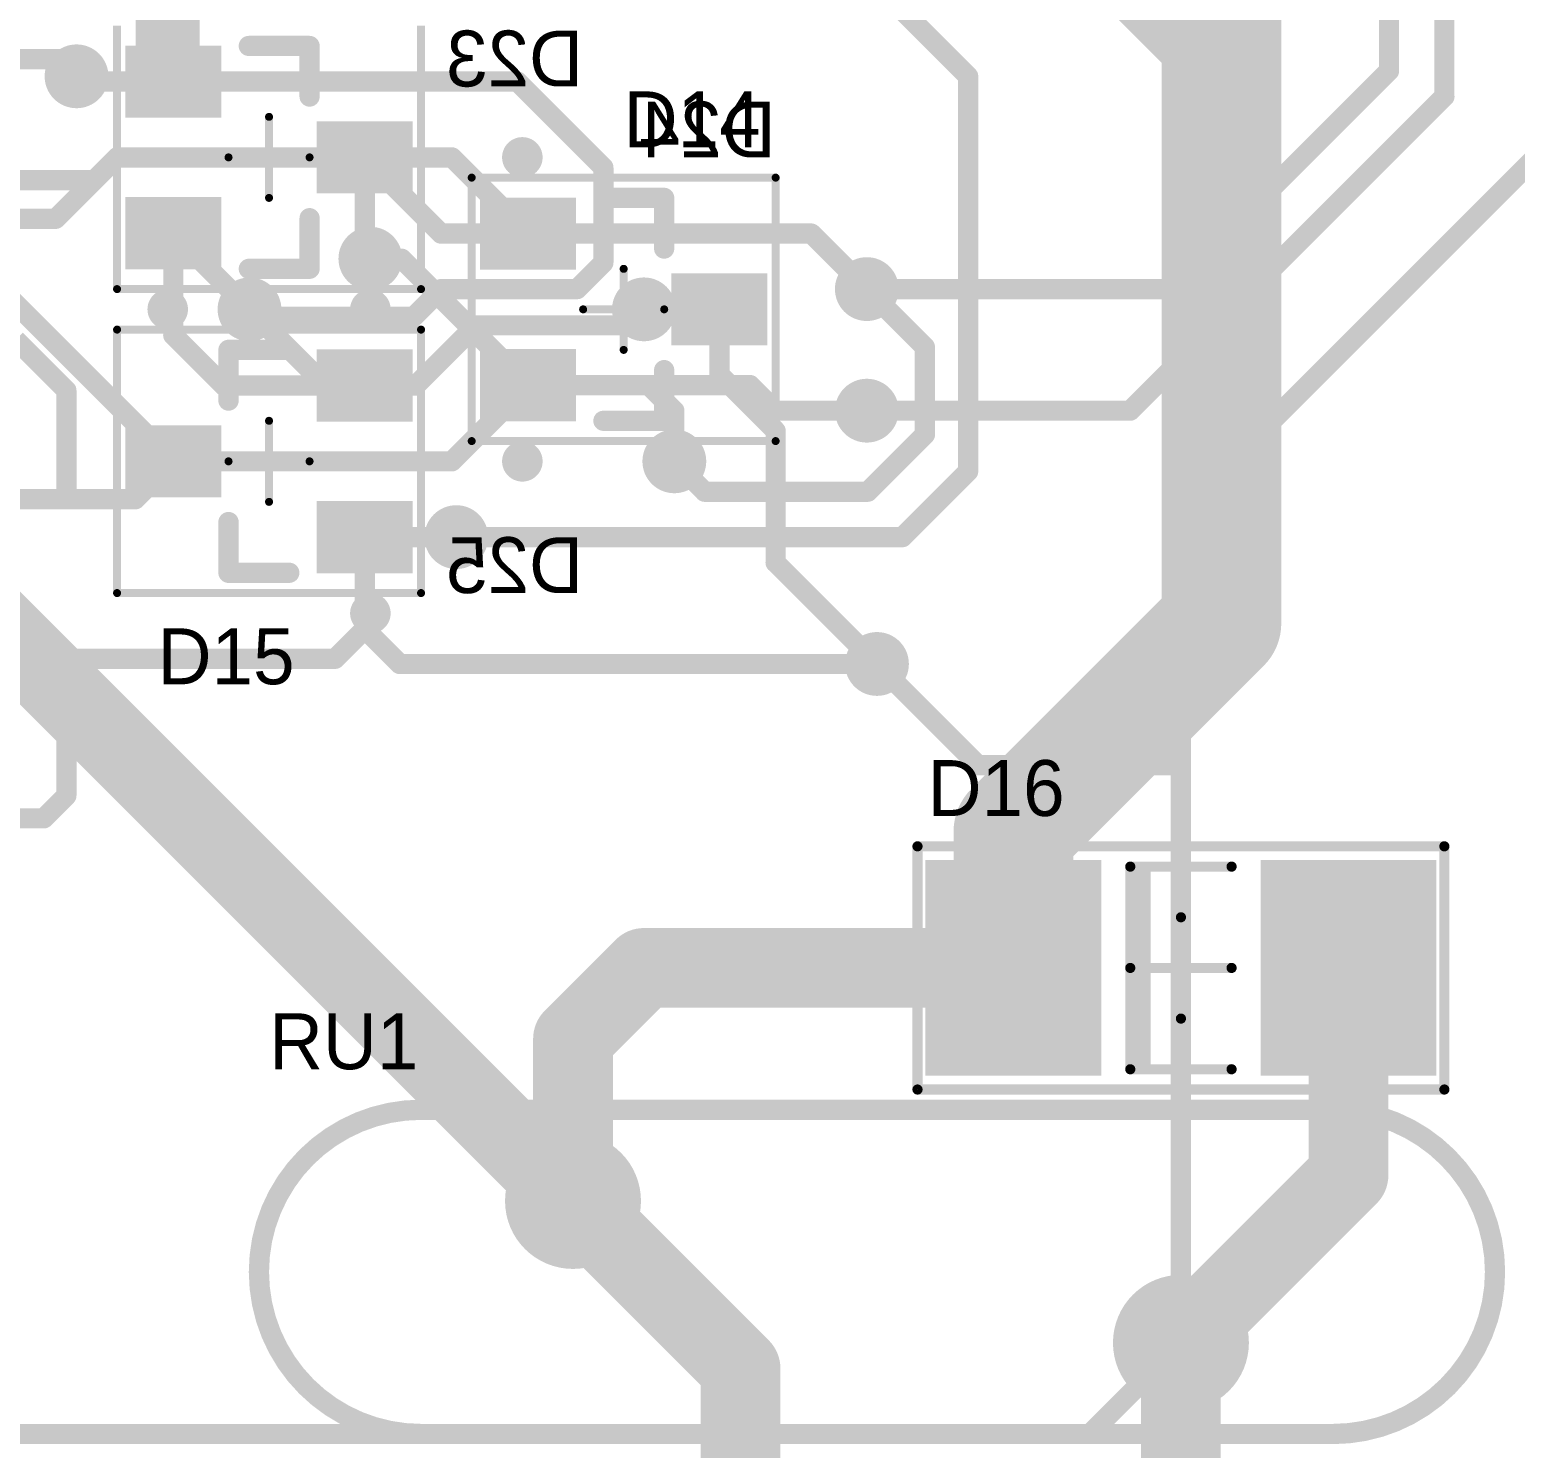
# Model space of a CAD drawing. Header units: millimetres. Extents: x 37 to 246, y 26 to 184.
# Drawn here: x 49.7 to 68.33, y 73.35 to 91.14 of the extents above; entities that cross this region are included whole.
import ezdxf

# ---------------------------------------------------------------- set-up
doc = ezdxf.new("R2010")
doc.units = ezdxf.units.MM
for name, color, linetype in [('BottomLayer', 5, 'Continuous'), ('BottomOverlay', 54, 'Continuous'), ('BottomPaste', 16, 'Continuous'), ('BottomSolder', 6, 'Continuous'), ('Mechanical15', 56, 'Continuous'), ('MultiLayer', 9, 'Continuous'), ('PadHoleLayer', 156, 'Continuous'), ('TopLayer', 1, 'Continuous'), ('TopOverlay', 2, 'Continuous'), ('TopPaste', 8, 'Continuous'), ('TopSolder', 216, 'Continuous'), ('ViaHoleLayer', 16, 'Continuous')]:
    doc.layers.add(name, color=color, linetype=linetype)

msp = doc.modelspace()

# ---------------------------------------------------------------- linework, layer by layer
at = {"layer": 'BottomLayer'}
for points, const_width in [([(66.743, 90.619), (66.743, 96.953)], 0.254), ([(67.437, 90.297), (67.437, 96.619)], 0.254), ([(51.435, 90.555), (51.435, 92.075)], 0.8), ([(64.135, 85.09), (71.12, 92.075)], 0.254), ([(48.347, 90.765), (50.078, 90.765)], 0.254), ([(50.078, 90.765), (50.292, 90.551)], 0.254), ([(51.435, 90.555), (51.505, 90.485)], 0.8), ([(64.008, 87.884), (66.743, 90.619)], 0.254), ([(51.505, 90.485), (55.819, 90.485)], 0.254), ([(55.819, 90.485), (56.896, 89.408)], 0.254), ([(63.5, 86.36), (67.437, 90.297)], 0.254), ([(50.03, 88.765), (50.8, 89.535)], 0.254), ([(50.8, 89.535), (53.905, 89.535)], 0.254), ([(53.905, 88.335), (53.905, 89.535)], 0.254), ([(53.905, 89.535), (54.995, 89.535)], 0.254), ([(54.995, 89.535), (55.95, 88.58)], 0.254), ([(56.896, 88.214), (56.896, 89.408)], 0.254), ([(46.99, 88.765), (50.03, 88.765)], 0.254), ([(51.505, 87.306), (51.505, 88.585)], 0.254), ([(53.905, 88.335), (53.975, 88.265)], 0.254), ([(56.566, 87.884), (56.896, 88.214)], 0.254), ([(49.465, 87.765), (51.505, 85.725)], 0.254), ([(54.518, 87.538), (54.864, 87.884)], 0.254), ([(54.864, 87.884), (56.566, 87.884)], 0.254), ([(60.198, 87.884), (64.008, 87.884)], 0.254), ([(52.46, 87.63), (52.552, 87.538)], 0.254), ([(57.204, 87.43), (57.404, 87.63)], 0.254), ([(57.404, 87.63), (58.35, 87.63)], 0.254), ([(58.35, 86.811), (58.35, 87.63)], 0.254), ([(52.552, 87.538), (54.518, 87.538)], 0.254), ([(54.544, 86.675), (55.299, 87.43)], 0.254), ([(55.299, 87.43), (57.204, 87.43)], 0.254), ([(51.505, 87.306), (52.136, 86.675)], 0.254), ([(52.136, 86.675), (53.905, 86.675)], 0.254), ([(53.905, 86.675), (54.544, 86.675)], 0.254), ([(54.995, 85.725), (55.95, 86.68)], 0.254), ([(55.95, 86.68), (57.465, 86.68)], 0.254), ([(57.465, 86.68), (57.785, 86.36)], 0.254), ([(58.35, 86.811), (59.055, 86.106)], 0.254), ([(57.785, 85.725), (57.785, 86.36)], 0.254), ([(60.198, 86.36), (63.5, 86.36)], 0.254), ([(59.055, 84.455), (59.055, 86.106)], 0.254), ([(51.505, 85.725), (54.995, 85.725)], 0.254), ([(48.204, 84.765), (56.515, 76.454)], 1), ([(64.135, 81.915), (64.135, 85.09)], 0.254), ([(53.905, 84.775), (55.052, 84.775)], 0.254), ([(59.055, 84.455), (60.325, 83.185)], 0.254), ([(60.325, 83.185), (61.595, 81.915)], 0.254), ([(61.595, 81.915), (64.135, 81.915)], 0.254), ([(64.135, 74.676), (64.135, 81.915)], 0.254), ([(62.992, 73.533), (64.135, 74.676)], 0.254), ([(47.625, 73.533), (62.992, 73.533)], 0.254)]:
    msp.add_lwpolyline(points, dxfattribs=dict(at, const_width=const_width))
for points, const_width in [([(50.092, 90.551, 1), (50.492, 90.551, 1)], 0.4), ([(50.014, 90.765, 1), (50.141, 90.765, 1)], 0.127), ([(50.014, 90.765, 1), (50.141, 90.765, 1)], 0.127), ([(51.235, 90.555, 1), (51.635, 90.555, 1)], 0.4), ([(51.235, 90.555, 1), (51.635, 90.555, 1)], 0.4), ([(51.305, 90.485, 1), (51.705, 90.485, 1)], 0.4), ([(66.68, 90.619, 1), (66.807, 90.619, 1)], 0.127), ([(66.68, 90.619, 1), (66.807, 90.619, 1)], 0.127), ([(50.228, 90.551, 1), (50.355, 90.551, 1)], 0.127), ([(51.441, 90.485, 1), (51.568, 90.485, 1)], 0.127), ([(55.755, 90.485, 1), (55.882, 90.485, 1)], 0.127), ([(55.755, 90.485, 1), (55.882, 90.485, 1)], 0.127), ([(67.373, 90.297, 1), (67.501, 90.297, 1)], 0.127), ([(67.373, 90.297, 1), (67.501, 90.297, 1)], 0.127), ([(50.736, 89.535, 1), (50.863, 89.535, 1)], 0.127), ([(50.736, 89.535, 1), (50.863, 89.535, 1)], 0.127), ([(53.842, 89.535, 1), (53.969, 89.535, 1)], 0.127), ([(53.842, 89.535, 1), (53.969, 89.535, 1)], 0.127), ([(53.842, 89.535, 1), (53.969, 89.535, 1)], 0.127), ([(54.932, 89.535, 1), (55.059, 89.535, 1)], 0.127), ([(54.932, 89.535, 1), (55.059, 89.535, 1)], 0.127), ([(56.833, 89.408, 1), (56.959, 89.408, 1)], 0.127), ([(56.833, 89.408, 1), (56.959, 89.408, 1)], 0.127), ([(49.966, 88.765, 1), (50.093, 88.765, 1)], 0.127), ([(49.966, 88.765, 1), (50.093, 88.765, 1)], 0.127), ([(51.441, 88.585, 1), (51.568, 88.585, 1)], 0.127), ([(53.775, 88.265, 1), (54.175, 88.265, 1)], 0.4), ([(55.886, 88.58, 1), (56.013, 88.58, 1)], 0.127), ([(53.842, 88.335, 1), (53.969, 88.335, 1)], 0.127), ([(53.842, 88.335, 1), (53.969, 88.335, 1)], 0.127), ([(53.911, 88.265, 1), (54.038, 88.265, 1)], 0.127), ([(56.833, 88.214, 1), (56.959, 88.214, 1)], 0.127), ([(56.833, 88.214, 1), (56.959, 88.214, 1)], 0.127), ([(59.998, 87.884, 1), (60.398, 87.884, 1)], 0.4), ([(52.26, 87.63, 1), (52.66, 87.63, 1)], 0.4), ([(54.8, 87.884, 1), (54.927, 87.884, 1)], 0.127), ([(54.8, 87.884, 1), (54.927, 87.884, 1)], 0.127), ([(56.503, 87.884, 1), (56.63, 87.884, 1)], 0.127), ([(56.503, 87.884, 1), (56.63, 87.884, 1)], 0.127), ([(57.204, 87.63, 1), (57.604, 87.63, 1)], 0.4), ([(60.135, 87.884, 1), (60.261, 87.884, 1)], 0.127), ([(63.944, 87.884, 1), (64.072, 87.884, 1)], 0.127), ([(63.944, 87.884, 1), (64.072, 87.884, 1)], 0.127), ([(52.396, 87.63, 1), (52.523, 87.63, 1)], 0.127), ([(57.34, 87.63, 1), (57.467, 87.63, 1)], 0.127), ([(57.34, 87.63, 1), (57.467, 87.63, 1)], 0.127), ([(58.287, 87.63, 1), (58.414, 87.63, 1)], 0.127), ([(58.287, 87.63, 1), (58.414, 87.63, 1)], 0.127), ([(52.489, 87.538, 1), (52.616, 87.538, 1)], 0.127), ([(52.489, 87.538, 1), (52.616, 87.538, 1)], 0.127), ([(54.454, 87.538, 1), (54.581, 87.538, 1)], 0.127), ([(54.454, 87.538, 1), (54.581, 87.538, 1)], 0.127), ([(55.236, 87.43, 1), (55.363, 87.43, 1)], 0.127), ([(55.236, 87.43, 1), (55.363, 87.43, 1)], 0.127), ([(57.141, 87.43, 1), (57.268, 87.43, 1)], 0.127), ([(57.141, 87.43, 1), (57.268, 87.43, 1)], 0.127), ([(51.441, 87.306, 1), (51.568, 87.306, 1)], 0.127), ([(51.441, 87.306, 1), (51.568, 87.306, 1)], 0.127), ([(52.072, 86.675, 1), (52.199, 86.675, 1)], 0.127), ([(52.072, 86.675, 1), (52.199, 86.675, 1)], 0.127), ([(53.842, 86.675, 1), (53.969, 86.675, 1)], 0.127), ([(53.842, 86.675, 1), (53.969, 86.675, 1)], 0.127), ([(54.481, 86.675, 1), (54.608, 86.675, 1)], 0.127), ([(54.481, 86.675, 1), (54.608, 86.675, 1)], 0.127), ([(55.886, 86.68, 1), (56.013, 86.68, 1)], 0.127), ([(55.886, 86.68, 1), (56.013, 86.68, 1)], 0.127), ([(57.402, 86.68, 1), (57.529, 86.68, 1)], 0.127), ([(57.402, 86.68, 1), (57.529, 86.68, 1)], 0.127), ([(58.287, 86.811, 1), (58.414, 86.811, 1)], 0.127), ([(58.287, 86.811, 1), (58.414, 86.811, 1)], 0.127), ([(59.998, 86.36, 1), (60.398, 86.36, 1)], 0.4), ([(57.721, 86.36, 1), (57.848, 86.36, 1)], 0.127), ([(57.721, 86.36, 1), (57.848, 86.36, 1)], 0.127), ([(60.135, 86.36, 1), (60.261, 86.36, 1)], 0.127), ([(63.437, 86.36, 1), (63.563, 86.36, 1)], 0.127), ([(63.437, 86.36, 1), (63.563, 86.36, 1)], 0.127), ([(58.991, 86.106, 1), (59.118, 86.106, 1)], 0.127), ([(58.991, 86.106, 1), (59.118, 86.106, 1)], 0.127), ([(57.585, 85.725, 1), (57.985, 85.725, 1)], 0.4), ([(51.441, 85.725, 1), (51.568, 85.725, 1)], 0.127), ([(51.441, 85.725, 1), (51.568, 85.725, 1)], 0.127), ([(54.932, 85.725, 1), (55.059, 85.725, 1)], 0.127), ([(54.932, 85.725, 1), (55.059, 85.725, 1)], 0.127), ([(57.721, 85.725, 1), (57.848, 85.725, 1)], 0.127), ([(54.852, 84.775, 1), (55.252, 84.775, 1)], 0.4), ([(64.072, 85.09, 1), (64.198, 85.09, 1)], 0.127), ([(64.072, 85.09, 1), (64.198, 85.09, 1)], 0.127), ([(53.842, 84.775, 1), (53.969, 84.775, 1)], 0.127), ([(54.989, 84.775, 1), (55.116, 84.775, 1)], 0.127), ([(58.991, 84.455, 1), (59.118, 84.455, 1)], 0.127), ([(58.991, 84.455, 1), (59.118, 84.455, 1)], 0.127), ([(60.125, 83.185, 1), (60.525, 83.185, 1)], 0.4), ([(60.261, 83.185, 1), (60.388, 83.185, 1)], 0.127), ([(60.261, 83.185, 1), (60.388, 83.185, 1)], 0.127), ([(61.531, 81.915, 1), (61.658, 81.915, 1)], 0.127), ([(61.531, 81.915, 1), (61.658, 81.915, 1)], 0.127), ([(64.072, 81.915, 1), (64.198, 81.915, 1)], 0.127), ([(64.072, 81.915, 1), (64.198, 81.915, 1)], 0.127), ([(64.072, 81.915, 1), (64.198, 81.915, 1)], 0.127), ([(56.14, 76.454, 1), (56.89, 76.454, 1)], 0.75), ([(56.265, 76.454, 1), (56.765, 76.454, 1)], 0.5), ([(63.76, 74.676, 1), (64.51, 74.676, 1)], 0.75), ([(64.072, 74.676, 1), (64.198, 74.676, 1)], 0.127), ([(64.072, 74.676, 1), (64.198, 74.676, 1)], 0.127), ([(62.928, 73.533, 1), (63.055, 73.533, 1)], 0.127), ([(62.928, 73.533, 1), (63.055, 73.533, 1)], 0.127)]:
    msp.add_lwpolyline(points, format="xyb", close=True, dxfattribs=dict(at, const_width=const_width))
for points in [[(51.005, 90.135), (52.005, 90.135), (51.005, 90.835), (52.005, 90.835)], [(53.405, 89.185), (54.405, 89.185), (53.405, 89.885), (54.405, 89.885)], [(51.005, 88.235), (52.005, 88.235), (51.005, 88.935), (52.005, 88.935)], [(55.45, 88.23), (56.45, 88.23), (55.45, 88.93), (56.45, 88.93)], [(57.85, 87.28), (58.85, 87.28), (57.85, 87.98), (58.85, 87.98)], [(54.405, 87.025), (53.405, 87.025), (54.405, 86.325), (53.405, 86.325)], [(55.45, 86.33), (56.45, 86.33), (55.45, 87.03), (56.45, 87.03)], [(52.005, 86.075), (51.005, 86.075), (52.005, 85.375), (51.005, 85.375)], [(54.405, 85.125), (53.405, 85.125), (54.405, 84.425), (53.405, 84.425)]]:
    msp.add_solid(points, dxfattribs=at)
at = {"layer": 'BottomOverlay', "const_width": 0.254}
for points in [[(52.451, 90.932), (53.213, 90.932)], [(53.213, 90.297), (53.213, 90.932)], [(56.896, 89.027), (57.658, 89.027)], [(57.658, 88.392), (57.658, 89.027)], [(53.213, 88.138), (53.213, 88.646)], [(52.451, 88.138), (53.213, 88.138)], [(52.197, 86.614), (52.197, 87.122)], [(52.197, 87.122), (52.959, 87.122)], [(57.658, 86.233), (57.658, 86.741)], [(56.896, 86.233), (57.658, 86.233)], [(52.197, 84.328), (52.197, 84.963)], [(52.197, 84.328), (52.959, 84.328)]]:
    msp.add_lwpolyline(points, dxfattribs=at)
at = {"layer": 'BottomOverlay'}
for points, const_width in [([(52.388, 90.932, 1), (52.514, 90.932, 1)], 0.127), ([(53.15, 90.932, 1), (53.276, 90.932, 1)], 0.127), ([(53.15, 90.932, 1), (53.276, 90.932, 1)], 0.127), ([(53.15, 90.297, 1), (53.276, 90.297, 1)], 0.127), ([(56.833, 89.027, 1), (56.959, 89.027, 1)], 0.127), ([(57.594, 89.027, 1), (57.721, 89.027, 1)], 0.127), ([(57.594, 89.027, 1), (57.721, 89.027, 1)], 0.127), ([(53.15, 88.646, 1), (53.276, 88.646, 1)], 0.127), ([(57.594, 88.392, 1), (57.721, 88.392, 1)], 0.127), ([(52.388, 88.138, 1), (52.514, 88.138, 1)], 0.127), ([(53.15, 88.138, 1), (53.276, 88.138, 1)], 0.127), ([(53.15, 88.138, 1), (53.276, 88.138, 1)], 0.127), ([(51.562, 87.63, 1), (51.308, 87.63, 1)], 0.254), ([(51.245, 87.63, 1), (51.371, 87.63, 1)], 0.127), ([(51.498, 87.63, 1), (51.626, 87.63, 1)], 0.127), ([(54.102, 87.63, 1), (53.848, 87.63, 1)], 0.254), ([(53.784, 87.63, 1), (53.911, 87.63, 1)], 0.127), ([(54.038, 87.63, 1), (54.165, 87.63, 1)], 0.127), ([(52.133, 87.122, 1), (52.261, 87.122, 1)], 0.127), ([(52.133, 87.122, 1), (52.261, 87.122, 1)], 0.127), ([(52.895, 87.122, 1), (53.022, 87.122, 1)], 0.127), ([(57.594, 86.741, 1), (57.721, 86.741, 1)], 0.127), ([(52.133, 86.614, 1), (52.261, 86.614, 1)], 0.127), ([(56.833, 86.233, 1), (56.959, 86.233, 1)], 0.127), ([(57.594, 86.233, 1), (57.721, 86.233, 1)], 0.127), ([(57.594, 86.233, 1), (57.721, 86.233, 1)], 0.127), ([(56.007, 85.725, 1), (55.753, 85.725, 1)], 0.254), ([(55.69, 85.725, 1), (55.816, 85.725, 1)], 0.127), ([(55.944, 85.725, 1), (56.071, 85.725, 1)], 0.127), ([(52.133, 84.963, 1), (52.261, 84.963, 1)], 0.127), ([(52.133, 84.328, 1), (52.261, 84.328, 1)], 0.127), ([(52.133, 84.328, 1), (52.261, 84.328, 1)], 0.127), ([(52.895, 84.328, 1), (53.022, 84.328, 1)], 0.127)]:
    msp.add_lwpolyline(points, format="xyb", close=True, dxfattribs=dict(at, const_width=const_width))
at = {"layer": 'BottomPaste'}
for points in [[(51.005, 90.135), (52.005, 90.135), (51.005, 90.835), (52.005, 90.835)], [(53.405, 89.185), (54.405, 89.185), (53.405, 89.885), (54.405, 89.885)], [(51.005, 88.235), (52.005, 88.235), (51.005, 88.935), (52.005, 88.935)], [(55.45, 88.23), (56.45, 88.23), (55.45, 88.93), (56.45, 88.93)], [(57.85, 87.28), (58.85, 87.28), (57.85, 87.98), (58.85, 87.98)], [(54.405, 87.025), (53.405, 87.025), (54.405, 86.325), (53.405, 86.325)], [(55.45, 86.33), (56.45, 86.33), (55.45, 87.03), (56.45, 87.03)], [(52.005, 86.075), (51.005, 86.075), (52.005, 85.375), (51.005, 85.375)], [(54.405, 85.125), (53.405, 85.125), (54.405, 84.425), (53.405, 84.425)]]:
    msp.add_solid(points, dxfattribs=at)
at = {"layer": 'BottomSolder', "const_width": 0.852}
for points in [[(56.089, 76.454, 1), (56.941, 76.454, 1)], [(63.709, 74.676, 1), (64.561, 74.676, 1)]]:
    msp.add_lwpolyline(points, format="xyb", close=True, dxfattribs=at)
at = {"layer": 'BottomSolder'}
for points in [[(50.903, 90.033), (52.107, 90.033), (50.903, 90.937), (52.107, 90.937)], [(53.303, 89.083), (54.507, 89.083), (53.303, 89.987), (54.507, 89.987)], [(50.903, 88.133), (52.107, 88.133), (50.903, 89.037), (52.107, 89.037)], [(55.348, 88.128), (56.552, 88.128), (55.348, 89.032), (56.552, 89.032)], [(57.748, 87.178), (58.952, 87.178), (57.748, 88.082), (58.952, 88.082)], [(54.507, 87.127), (53.303, 87.127), (54.507, 86.223), (53.303, 86.223)], [(55.348, 86.228), (56.552, 86.228), (55.348, 87.132), (56.552, 87.132)], [(52.107, 86.177), (50.903, 86.177), (52.107, 85.273), (50.903, 85.273)], [(54.507, 85.227), (53.303, 85.227), (54.507, 84.323), (53.303, 84.323)]]:
    msp.add_solid(points, dxfattribs=at)
at = {"layer": 'Mechanical15'}
for points, const_width in [([(50.8, 87.884), (50.8, 91.186)], 0.1), ([(50.8, 87.884), (50.8, 91.186)], 0.1), ([(54.61, 87.884), (54.61, 91.186)], 0.1), ([(54.61, 87.884), (54.61, 91.186)], 0.1), ([(52.705, 89.027), (52.705, 90.043)], 0.1), ([(52.705, 89.027), (52.705, 90.043)], 0.1), ([(52.197, 89.535), (53.213, 89.535)], 0.1), ([(52.197, 89.535), (53.213, 89.535)], 0.1), ([(55.245, 89.281), (59.055, 89.281)], 0.1), ([(55.245, 85.979), (55.245, 89.281)], 0.1), ([(55.245, 85.979), (55.245, 89.281)], 0.1), ([(55.245, 89.281), (59.055, 89.281)], 0.1), ([(59.055, 85.979), (59.055, 89.281)], 0.1), ([(59.055, 85.979), (59.055, 89.281)], 0.1), ([(57.15, 87.122), (57.15, 88.138)], 0.1), ([(57.15, 87.122), (57.15, 88.138)], 0.1), ([(50.8, 87.884), (54.61, 87.884)], 0.1), ([(50.8, 87.884), (54.61, 87.884)], 0.1), ([(56.642, 87.63), (57.658, 87.63)], 0.1), ([(56.642, 87.63), (57.658, 87.63)], 0.1), ([(50.8, 84.074), (50.8, 87.376)], 0.1), ([(50.8, 87.376), (54.61, 87.376)], 0.1), ([(50.8, 84.074), (50.8, 87.376)], 0.1), ([(50.8, 87.376), (54.61, 87.376)], 0.1), ([(54.61, 84.074), (54.61, 87.376)], 0.1), ([(54.61, 84.074), (54.61, 87.376)], 0.1), ([(52.705, 85.217), (52.705, 86.233)], 0.1), ([(52.705, 85.217), (52.705, 86.233)], 0.1), ([(55.245, 85.979), (59.055, 85.979)], 0.1), ([(55.245, 85.979), (59.055, 85.979)], 0.1), ([(52.197, 85.725), (53.213, 85.725)], 0.1), ([(52.197, 85.725), (53.213, 85.725)], 0.1), ([(50.8, 84.074), (54.61, 84.074)], 0.1), ([(50.8, 84.074), (54.61, 84.074)], 0.1), ([(60.833, 77.851), (60.833, 80.899)], 0.127), ([(60.833, 80.899), (67.437, 80.899)], 0.127), ([(67.437, 77.851), (67.437, 80.899)], 0.127), ([(64.135, 78.74), (64.135, 80.01)], 0.127), ([(63.5, 79.375), (64.77, 79.375)], 0.127), ([(60.833, 77.851), (67.437, 77.851)], 0.127)]:
    msp.add_lwpolyline(points, dxfattribs=dict(at, const_width=const_width))
for points, const_width in [([(52.68, 90.043, 1), (52.73, 90.043, 1)], 0.05), ([(52.68, 90.043, 1), (52.73, 90.043, 1)], 0.05), ([(52.172, 89.535, 1), (52.222, 89.535, 1)], 0.05), ([(52.172, 89.535, 1), (52.222, 89.535, 1)], 0.05), ([(53.188, 89.535, 1), (53.238, 89.535, 1)], 0.05), ([(53.188, 89.535, 1), (53.238, 89.535, 1)], 0.05), ([(55.22, 89.281, 1), (55.27, 89.281, 1)], 0.05), ([(55.22, 89.281, 1), (55.27, 89.281, 1)], 0.05), ([(55.22, 89.281, 1), (55.27, 89.281, 1)], 0.05), ([(55.22, 89.281, 1), (55.27, 89.281, 1)], 0.05), ([(59.03, 89.281, 1), (59.08, 89.281, 1)], 0.05), ([(59.03, 89.281, 1), (59.08, 89.281, 1)], 0.05), ([(59.03, 89.281, 1), (59.08, 89.281, 1)], 0.05), ([(59.03, 89.281, 1), (59.08, 89.281, 1)], 0.05), ([(52.68, 89.027, 1), (52.73, 89.027, 1)], 0.05), ([(52.68, 89.027, 1), (52.73, 89.027, 1)], 0.05), ([(57.125, 88.138, 1), (57.175, 88.138, 1)], 0.05), ([(57.125, 88.138, 1), (57.175, 88.138, 1)], 0.05), ([(50.775, 87.884, 1), (50.825, 87.884, 1)], 0.05), ([(50.775, 87.884, 1), (50.825, 87.884, 1)], 0.05), ([(50.775, 87.884, 1), (50.825, 87.884, 1)], 0.05), ([(50.775, 87.884, 1), (50.825, 87.884, 1)], 0.05), ([(54.585, 87.884, 1), (54.635, 87.884, 1)], 0.05), ([(54.585, 87.884, 1), (54.635, 87.884, 1)], 0.05), ([(54.585, 87.884, 1), (54.635, 87.884, 1)], 0.05), ([(54.585, 87.884, 1), (54.635, 87.884, 1)], 0.05), ([(56.617, 87.63, 1), (56.667, 87.63, 1)], 0.05), ([(56.617, 87.63, 1), (56.667, 87.63, 1)], 0.05), ([(57.633, 87.63, 1), (57.683, 87.63, 1)], 0.05), ([(57.633, 87.63, 1), (57.683, 87.63, 1)], 0.05), ([(50.775, 87.376, 1), (50.825, 87.376, 1)], 0.05), ([(50.775, 87.376, 1), (50.825, 87.376, 1)], 0.05), ([(50.775, 87.376, 1), (50.825, 87.376, 1)], 0.05), ([(50.775, 87.376, 1), (50.825, 87.376, 1)], 0.05), ([(54.585, 87.376, 1), (54.635, 87.376, 1)], 0.05), ([(54.585, 87.376, 1), (54.635, 87.376, 1)], 0.05), ([(54.585, 87.376, 1), (54.635, 87.376, 1)], 0.05), ([(54.585, 87.376, 1), (54.635, 87.376, 1)], 0.05), ([(57.125, 87.122, 1), (57.175, 87.122, 1)], 0.05), ([(57.125, 87.122, 1), (57.175, 87.122, 1)], 0.05), ([(52.68, 86.233, 1), (52.73, 86.233, 1)], 0.05), ([(52.68, 86.233, 1), (52.73, 86.233, 1)], 0.05), ([(55.22, 85.979, 1), (55.27, 85.979, 1)], 0.05), ([(55.22, 85.979, 1), (55.27, 85.979, 1)], 0.05), ([(55.22, 85.979, 1), (55.27, 85.979, 1)], 0.05), ([(55.22, 85.979, 1), (55.27, 85.979, 1)], 0.05), ([(59.03, 85.979, 1), (59.08, 85.979, 1)], 0.05), ([(59.03, 85.979, 1), (59.08, 85.979, 1)], 0.05), ([(59.03, 85.979, 1), (59.08, 85.979, 1)], 0.05), ([(59.03, 85.979, 1), (59.08, 85.979, 1)], 0.05), ([(52.172, 85.725, 1), (52.222, 85.725, 1)], 0.05), ([(52.172, 85.725, 1), (52.222, 85.725, 1)], 0.05), ([(53.188, 85.725, 1), (53.238, 85.725, 1)], 0.05), ([(53.188, 85.725, 1), (53.238, 85.725, 1)], 0.05), ([(52.68, 85.217, 1), (52.73, 85.217, 1)], 0.05), ([(52.68, 85.217, 1), (52.73, 85.217, 1)], 0.05), ([(50.775, 84.074, 1), (50.825, 84.074, 1)], 0.05), ([(50.775, 84.074, 1), (50.825, 84.074, 1)], 0.05), ([(50.775, 84.074, 1), (50.825, 84.074, 1)], 0.05), ([(50.775, 84.074, 1), (50.825, 84.074, 1)], 0.05), ([(54.585, 84.074, 1), (54.635, 84.074, 1)], 0.05), ([(54.585, 84.074, 1), (54.635, 84.074, 1)], 0.05), ([(54.585, 84.074, 1), (54.635, 84.074, 1)], 0.05), ([(54.585, 84.074, 1), (54.635, 84.074, 1)], 0.05), ([(60.801, 80.899, 1), (60.865, 80.899, 1)], 0.0635), ([(60.801, 80.899, 1), (60.865, 80.899, 1)], 0.0635), ([(67.405, 80.899, 1), (67.469, 80.899, 1)], 0.0635), ([(67.405, 80.899, 1), (67.469, 80.899, 1)], 0.0635), ([(64.103, 80.01, 1), (64.167, 80.01, 1)], 0.0635), ([(63.468, 79.375, 1), (63.532, 79.375, 1)], 0.0635), ([(64.738, 79.375, 1), (64.802, 79.375, 1)], 0.0635), ([(64.103, 78.74, 1), (64.167, 78.74, 1)], 0.0635), ([(60.801, 77.851, 1), (60.865, 77.851, 1)], 0.0635), ([(60.801, 77.851, 1), (60.865, 77.851, 1)], 0.0635), ([(67.405, 77.851, 1), (67.469, 77.851, 1)], 0.0635), ([(67.405, 77.851, 1), (67.469, 77.851, 1)], 0.0635)]:
    msp.add_lwpolyline(points, format="xyb", close=True, dxfattribs=dict(at, const_width=const_width))
at = {"layer": 'MultiLayer', "const_width": 0.4}
for points in [[(50.092, 90.551, 1), (50.492, 90.551, 1)], [(53.775, 88.265, 1), (54.175, 88.265, 1)], [(59.998, 87.884, 1), (60.398, 87.884, 1)], [(52.26, 87.63, 1), (52.66, 87.63, 1)], [(57.204, 87.63, 1), (57.604, 87.63, 1)], [(59.998, 86.36, 1), (60.398, 86.36, 1)], [(57.585, 85.725, 1), (57.985, 85.725, 1)], [(54.852, 84.775, 1), (55.252, 84.775, 1)], [(60.125, 83.185, 1), (60.525, 83.185, 1)]]:
    msp.add_lwpolyline(points, format="xyb", close=True, dxfattribs=at)
at = {"layer": 'PadHoleLayer', "const_width": 0.5}
for points in [[(56.265, 76.454, 1), (56.765, 76.454, 1)], [(63.885, 74.676, 1), (64.385, 74.676, 1)]]:
    msp.add_lwpolyline(points, format="xyb", close=True, dxfattribs=at)
at = {"layer": 'TopLayer'}
for points, const_width in [([(64.643, 90.678), (64.643, 103.251)], 1.5), ([(60.071, 95.25), (64.643, 90.678)], 1), ([(59.944, 92.075), (61.468, 90.551)], 0.254), ([(64.643, 83.693), (64.643, 90.678)], 1.5), ([(50.292, 90.551), (50.358, 90.485)], 0.254), ([(50.358, 90.485), (51.505, 90.485)], 0.254), ([(61.468, 85.598), (61.468, 90.551)], 0.254), ([(50.515, 89.25), (50.8, 89.535)], 0.254), ([(50.8, 89.535), (53.905, 89.535)], 0.254), ([(53.905, 89.535), (54.86, 88.58)], 0.254), ([(47.625, 89.25), (50.515, 89.25)], 0.254), ([(51.505, 88.585), (52.46, 87.63)], 0.254), ([(54.86, 88.58), (55.95, 88.58)], 0.254), ([(55.95, 88.58), (59.502, 88.58)], 0.254), ([(59.502, 88.58), (60.198, 87.884)], 0.254), ([(53.975, 88.265), (54.365, 88.265)], 0.254), ([(54.365, 88.265), (55.95, 86.68)], 0.254), ([(60.198, 87.884), (60.925, 87.157)], 0.254), ([(52.46, 87.63), (53.415, 86.675)], 0.254), ([(57.404, 87.63), (58.35, 87.63)], 0.254), ([(49.529, 87.25), (50.165, 86.614)], 0.254), ([(60.925, 86.059), (60.925, 87.157)], 0.254), ([(53.415, 86.675), (53.905, 86.675)], 0.254), ([(54.995, 85.725), (55.95, 86.68)], 0.254), ([(55.95, 86.68), (58.735, 86.68)], 0.254), ([(58.735, 86.68), (59.055, 86.36)], 0.254), ([(50.165, 85.25), (50.165, 86.614)], 0.254), ([(59.055, 86.36), (60.198, 86.36)], 0.254), ([(60.21, 85.344), (60.925, 86.059)], 0.254), ([(51.03, 85.25), (51.505, 85.725)], 0.254), ([(51.505, 85.725), (54.995, 85.725)], 0.254), ([(57.785, 85.725), (58.166, 85.344)], 0.254), ([(60.645, 84.775), (61.468, 85.598)], 0.254), ([(58.166, 85.344), (60.21, 85.344)], 0.254), ([(47.625, 85.25), (50.165, 85.25)], 0.254), ([(50.165, 85.25), (51.03, 85.25)], 0.254), ([(53.905, 83.623), (53.905, 84.775)], 0.254), ([(55.052, 84.775), (60.645, 84.775)], 0.254), ([(62.035, 81.085), (64.643, 83.693)], 1.5), ([(53.532, 83.25), (53.905, 83.623)], 0.254), ([(53.905, 83.623), (54.343, 83.185)], 0.254), ([(47.625, 83.25), (50.165, 83.25)], 0.254), ([(50.165, 81.534), (50.165, 83.25)], 0.254), ([(50.165, 83.25), (53.532, 83.25)], 0.254), ([(54.343, 83.185), (60.325, 83.185)], 0.254), ([(62.035, 79.375), (62.035, 81.085)], 1.5), ([(49.881, 81.25), (50.165, 81.534)], 0.254), ([(47.625, 81.25), (49.881, 81.25)], 0.254), ([(56.515, 78.486), (57.404, 79.375)], 1), ([(57.404, 79.375), (62.035, 79.375)], 1), ([(66.235, 76.776), (66.235, 79.375)], 1), ([(56.515, 76.454), (56.515, 78.486)], 1), ([(64.135, 74.676), (66.235, 76.776)], 1), ([(56.515, 76.454), (58.615, 74.354)], 1), ([(64.135, 68.326), (64.135, 74.676)], 1), ([(58.615, 69.215), (58.615, 74.354)], 1)]:
    msp.add_lwpolyline(points, dxfattribs=dict(at, const_width=const_width))
for points, const_width in [([(64.268, 90.678, 1), (65.018, 90.678, 1)], 0.75), ([(64.268, 90.678, 1), (65.018, 90.678, 1)], 0.75), ([(64.393, 90.678, 1), (64.893, 90.678, 1)], 0.5), ([(50.092, 90.551, 1), (50.492, 90.551, 1)], 0.4), ([(50.228, 90.551, 1), (50.355, 90.551, 1)], 0.127), ([(50.294, 90.485, 1), (50.421, 90.485, 1)], 0.127), ([(50.294, 90.485, 1), (50.421, 90.485, 1)], 0.127), ([(51.441, 90.485, 1), (51.568, 90.485, 1)], 0.127), ([(61.404, 90.551, 1), (61.531, 90.551, 1)], 0.127), ([(61.404, 90.551, 1), (61.531, 90.551, 1)], 0.127), ([(50.736, 89.535, 1), (50.863, 89.535, 1)], 0.127), ([(50.736, 89.535, 1), (50.863, 89.535, 1)], 0.127), ([(53.842, 89.535, 1), (53.969, 89.535, 1)], 0.127), ([(53.842, 89.535, 1), (53.969, 89.535, 1)], 0.127), ([(50.451, 89.25, 1), (50.578, 89.25, 1)], 0.127), ([(50.451, 89.25, 1), (50.578, 89.25, 1)], 0.127), ([(51.441, 88.585, 1), (51.568, 88.585, 1)], 0.127), ([(53.775, 88.265, 1), (54.175, 88.265, 1)], 0.4), ([(54.796, 88.58, 1), (54.923, 88.58, 1)], 0.127), ([(54.796, 88.58, 1), (54.923, 88.58, 1)], 0.127), ([(55.886, 88.58, 1), (56.013, 88.58, 1)], 0.127), ([(55.886, 88.58, 1), (56.013, 88.58, 1)], 0.127), ([(59.438, 88.58, 1), (59.565, 88.58, 1)], 0.127), ([(59.438, 88.58, 1), (59.565, 88.58, 1)], 0.127), ([(53.911, 88.265, 1), (54.038, 88.265, 1)], 0.127), ([(54.301, 88.265, 1), (54.428, 88.265, 1)], 0.127), ([(54.301, 88.265, 1), (54.428, 88.265, 1)], 0.127), ([(59.998, 87.884, 1), (60.398, 87.884, 1)], 0.4), ([(52.26, 87.63, 1), (52.66, 87.63, 1)], 0.4), ([(57.204, 87.63, 1), (57.604, 87.63, 1)], 0.4), ([(60.135, 87.884, 1), (60.261, 87.884, 1)], 0.127), ([(60.135, 87.884, 1), (60.261, 87.884, 1)], 0.127), ([(52.396, 87.63, 1), (52.523, 87.63, 1)], 0.127), ([(52.396, 87.63, 1), (52.523, 87.63, 1)], 0.127), ([(57.34, 87.63, 1), (57.467, 87.63, 1)], 0.127), ([(58.287, 87.63, 1), (58.414, 87.63, 1)], 0.127), ([(60.862, 87.157, 1), (60.989, 87.157, 1)], 0.127), ([(60.862, 87.157, 1), (60.989, 87.157, 1)], 0.127), ([(53.351, 86.675, 1), (53.478, 86.675, 1)], 0.127), ([(53.351, 86.675, 1), (53.478, 86.675, 1)], 0.127), ([(53.842, 86.675, 1), (53.969, 86.675, 1)], 0.127), ([(55.886, 86.68, 1), (56.013, 86.68, 1)], 0.127), ([(55.886, 86.68, 1), (56.013, 86.68, 1)], 0.127), ([(55.886, 86.68, 1), (56.013, 86.68, 1)], 0.127), ([(58.672, 86.68, 1), (58.799, 86.68, 1)], 0.127), ([(58.672, 86.68, 1), (58.799, 86.68, 1)], 0.127), ([(50.101, 86.614, 1), (50.228, 86.614, 1)], 0.127), ([(50.101, 86.614, 1), (50.228, 86.614, 1)], 0.127), ([(59.998, 86.36, 1), (60.398, 86.36, 1)], 0.4), ([(58.991, 86.36, 1), (59.118, 86.36, 1)], 0.127), ([(58.991, 86.36, 1), (59.118, 86.36, 1)], 0.127), ([(60.135, 86.36, 1), (60.261, 86.36, 1)], 0.127), ([(57.585, 85.725, 1), (57.985, 85.725, 1)], 0.4), ([(60.862, 86.059, 1), (60.989, 86.059, 1)], 0.127), ([(60.862, 86.059, 1), (60.989, 86.059, 1)], 0.127), ([(51.441, 85.725, 1), (51.568, 85.725, 1)], 0.127), ([(51.441, 85.725, 1), (51.568, 85.725, 1)], 0.127), ([(54.932, 85.725, 1), (55.059, 85.725, 1)], 0.127), ([(54.932, 85.725, 1), (55.059, 85.725, 1)], 0.127), ([(57.721, 85.725, 1), (57.848, 85.725, 1)], 0.127), ([(61.404, 85.598, 1), (61.531, 85.598, 1)], 0.127), ([(61.404, 85.598, 1), (61.531, 85.598, 1)], 0.127), ([(58.102, 85.344, 1), (58.229, 85.344, 1)], 0.127), ([(58.102, 85.344, 1), (58.229, 85.344, 1)], 0.127), ([(60.147, 85.344, 1), (60.274, 85.344, 1)], 0.127), ([(60.147, 85.344, 1), (60.274, 85.344, 1)], 0.127), ([(50.101, 85.25, 1), (50.228, 85.25, 1)], 0.127), ([(50.101, 85.25, 1), (50.228, 85.25, 1)], 0.127), ([(50.101, 85.25, 1), (50.228, 85.25, 1)], 0.127), ([(50.966, 85.25, 1), (51.093, 85.25, 1)], 0.127), ([(50.966, 85.25, 1), (51.093, 85.25, 1)], 0.127), ([(54.852, 84.775, 1), (55.252, 84.775, 1)], 0.4), ([(53.842, 84.775, 1), (53.969, 84.775, 1)], 0.127), ([(54.989, 84.775, 1), (55.116, 84.775, 1)], 0.127), ([(60.581, 84.775, 1), (60.708, 84.775, 1)], 0.127), ([(60.581, 84.775, 1), (60.708, 84.775, 1)], 0.127), ([(64.268, 83.693, 1), (65.018, 83.693, 1)], 0.75), ([(64.268, 83.693, 1), (65.018, 83.693, 1)], 0.75), ([(53.842, 83.623, 1), (53.969, 83.623, 1)], 0.127), ([(53.842, 83.623, 1), (53.969, 83.623, 1)], 0.127), ([(53.842, 83.623, 1), (53.969, 83.623, 1)], 0.127), ([(60.125, 83.185, 1), (60.525, 83.185, 1)], 0.4), ([(50.101, 83.25, 1), (50.228, 83.25, 1)], 0.127), ([(50.101, 83.25, 1), (50.228, 83.25, 1)], 0.127), ([(50.101, 83.25, 1), (50.228, 83.25, 1)], 0.127), ([(53.469, 83.25, 1), (53.596, 83.25, 1)], 0.127), ([(53.469, 83.25, 1), (53.596, 83.25, 1)], 0.127), ([(54.28, 83.185, 1), (54.407, 83.185, 1)], 0.127), ([(54.28, 83.185, 1), (54.407, 83.185, 1)], 0.127), ([(60.261, 83.185, 1), (60.388, 83.185, 1)], 0.127), ([(61.66, 81.085, 1), (62.41, 81.085, 1)], 0.75), ([(61.66, 81.085, 1), (62.41, 81.085, 1)], 0.75), ([(50.101, 81.534, 1), (50.228, 81.534, 1)], 0.127), ([(50.101, 81.534, 1), (50.228, 81.534, 1)], 0.127), ([(49.818, 81.25, 1), (49.945, 81.25, 1)], 0.127), ([(49.818, 81.25, 1), (49.945, 81.25, 1)], 0.127), ([(61.66, 79.375, 1), (62.41, 79.375, 1)], 0.75), ([(57.154, 79.375, 1), (57.654, 79.375, 1)], 0.5), ([(57.154, 79.375, 1), (57.654, 79.375, 1)], 0.5), ([(61.785, 79.375, 1), (62.285, 79.375, 1)], 0.5), ([(65.985, 79.375, 1), (66.485, 79.375, 1)], 0.5), ([(56.265, 78.486, 1), (56.765, 78.486, 1)], 0.5), ([(56.265, 78.486, 1), (56.765, 78.486, 1)], 0.5), ([(56.14, 76.454, 1), (56.89, 76.454, 1)], 0.75), ([(65.985, 76.776, 1), (66.485, 76.776, 1)], 0.5), ([(65.985, 76.776, 1), (66.485, 76.776, 1)], 0.5), ([(56.265, 76.454, 1), (56.765, 76.454, 1)], 0.5), ([(56.265, 76.454, 1), (56.765, 76.454, 1)], 0.5), ([(63.76, 74.676, 1), (64.51, 74.676, 1)], 0.75), ([(63.885, 74.676, 1), (64.385, 74.676, 1)], 0.5), ([(63.885, 74.676, 1), (64.385, 74.676, 1)], 0.5), ([(58.365, 74.354, 1), (58.865, 74.354, 1)], 0.5), ([(58.365, 74.354, 1), (58.865, 74.354, 1)], 0.5)]:
    msp.add_lwpolyline(points, format="xyb", close=True, dxfattribs=dict(at, const_width=const_width))
for points in [[(51.005, 90.135), (52.005, 90.135), (51.005, 90.835), (52.005, 90.835)], [(53.405, 89.185), (54.405, 89.185), (53.405, 89.885), (54.405, 89.885)], [(51.005, 88.235), (52.005, 88.235), (51.005, 88.935), (52.005, 88.935)], [(55.45, 88.23), (56.45, 88.23), (55.45, 88.93), (56.45, 88.93)], [(57.85, 87.28), (58.85, 87.28), (57.85, 87.98), (58.85, 87.98)], [(54.405, 87.025), (53.405, 87.025), (54.405, 86.325), (53.405, 86.325)], [(55.45, 86.33), (56.45, 86.33), (55.45, 87.03), (56.45, 87.03)], [(52.005, 86.075), (51.005, 86.075), (52.005, 85.375), (51.005, 85.375)], [(54.405, 85.125), (53.405, 85.125), (54.405, 84.425), (53.405, 84.425)], [(61.035, 78.125), (63.035, 78.125), (61.035, 80.625), (63.035, 80.625)], [(65.235, 78.125), (67.235, 78.125), (65.235, 80.625), (67.235, 80.625)]]:
    msp.add_solid(points, dxfattribs=at)
at = {"layer": 'TopOverlay'}
for points, const_width in [([(52.451, 90.932), (53.213, 90.932)], 0.254), ([(53.213, 90.424), (53.213, 90.932)], 0.254), ([(56.896, 89.027), (57.658, 89.027)], 0.254), ([(57.658, 88.519), (57.658, 89.027)], 0.254), ([(53.213, 88.138), (53.213, 88.773)], 0.254), ([(52.451, 88.138), (53.213, 88.138)], 0.254), ([(52.197, 87.122), (52.959, 87.122)], 0.254), ([(52.197, 86.487), (52.197, 87.122)], 0.254), ([(57.658, 86.233), (57.658, 86.868)], 0.254), ([(56.896, 86.233), (57.658, 86.233)], 0.254), ([(52.197, 84.328), (52.197, 84.836)], 0.254), ([(52.197, 84.328), (52.959, 84.328)], 0.254), ([(63.5, 80.645), (64.77, 80.645)], 0.127), ([(63.5, 78.105), (63.5, 80.645)], 0.127), ([(63.5, 78.105), (64.77, 78.105)], 0.127), ([(54.61, 77.597), (66.04, 77.597)], 0.254), ([(54.61, 73.533), (66.04, 73.533)], 0.254)]:
    msp.add_lwpolyline(points, dxfattribs=dict(at, const_width=const_width))
for points, const_width in [([(52.388, 90.932, 1), (52.514, 90.932, 1)], 0.127), ([(53.15, 90.932, 1), (53.276, 90.932, 1)], 0.127), ([(53.15, 90.932, 1), (53.276, 90.932, 1)], 0.127), ([(53.15, 90.424, 1), (53.276, 90.424, 1)], 0.127), ([(56.007, 89.535, 1), (55.753, 89.535, 1)], 0.254), ([(55.69, 89.535, 1), (55.816, 89.535, 1)], 0.127), ([(55.944, 89.535, 1), (56.071, 89.535, 1)], 0.127), ([(56.833, 89.027, 1), (56.959, 89.027, 1)], 0.127), ([(57.594, 89.027, 1), (57.721, 89.027, 1)], 0.127), ([(57.594, 89.027, 1), (57.721, 89.027, 1)], 0.127), ([(53.15, 88.773, 1), (53.276, 88.773, 1)], 0.127), ([(57.594, 88.519, 1), (57.721, 88.519, 1)], 0.127), ([(52.388, 88.138, 1), (52.514, 88.138, 1)], 0.127), ([(53.15, 88.138, 1), (53.276, 88.138, 1)], 0.127), ([(53.15, 88.138, 1), (53.276, 88.138, 1)], 0.127), ([(52.133, 87.122, 1), (52.261, 87.122, 1)], 0.127), ([(52.133, 87.122, 1), (52.261, 87.122, 1)], 0.127), ([(52.895, 87.122, 1), (53.022, 87.122, 1)], 0.127), ([(57.594, 86.868, 1), (57.721, 86.868, 1)], 0.127), ([(52.133, 86.487, 1), (52.261, 86.487, 1)], 0.127), ([(56.833, 86.233, 1), (56.959, 86.233, 1)], 0.127), ([(57.594, 86.233, 1), (57.721, 86.233, 1)], 0.127), ([(57.594, 86.233, 1), (57.721, 86.233, 1)], 0.127), ([(52.133, 84.836, 1), (52.261, 84.836, 1)], 0.127), ([(52.133, 84.328, 1), (52.261, 84.328, 1)], 0.127), ([(52.133, 84.328, 1), (52.261, 84.328, 1)], 0.127), ([(52.895, 84.328, 1), (53.022, 84.328, 1)], 0.127), ([(54.102, 83.82, 1), (53.848, 83.82, 1)], 0.254), ([(53.784, 83.82, 1), (53.911, 83.82, 1)], 0.127), ([(54.038, 83.82, 1), (54.165, 83.82, 1)], 0.127), ([(63.468, 80.645, 1), (63.532, 80.645, 1)], 0.0635), ([(63.468, 80.645, 1), (63.532, 80.645, 1)], 0.0635), ([(64.738, 80.645, 1), (64.802, 80.645, 1)], 0.0635), ([(63.468, 78.105, 1), (63.532, 78.105, 1)], 0.0635), ([(63.468, 78.105, 1), (63.532, 78.105, 1)], 0.0635), ([(64.738, 78.105, 1), (64.802, 78.105, 1)], 0.0635), ([(54.546, 77.597, 1), (54.673, 77.597, 1)], 0.127), ([(54.546, 77.597, 1), (54.673, 77.597, 1)], 0.127), ([(65.977, 77.597, 1), (66.103, 77.597, 1)], 0.127), ([(65.977, 77.597, 1), (66.103, 77.597, 1)], 0.127), ([(54.546, 73.533, 1), (54.673, 73.533, 1)], 0.127), ([(54.546, 73.533, 1), (54.673, 73.533, 1)], 0.127), ([(65.977, 73.533, 1), (66.103, 73.533, 1)], 0.127), ([(65.977, 73.533, 1), (66.103, 73.533, 1)], 0.127)]:
    msp.add_lwpolyline(points, format="xyb", close=True, dxfattribs=dict(at, const_width=const_width))
at = {"layer": 'TopOverlay', "const_width": 0.254}
for points in [[(54.61, 73.533, -1), (54.61, 77.597)], [(66.04, 77.597, -1), (66.04, 73.533)]]:
    msp.add_lwpolyline(points, format="xyb", dxfattribs=at)
at = {"layer": 'TopOverlay'}
msp.add_solid([(63.5, 78.105), (63.754, 78.105), (63.5, 80.645), (63.754, 80.645)], dxfattribs=at)
at = {"layer": 'TopPaste'}
for points in [[(51.005, 90.135), (52.005, 90.135), (51.005, 90.835), (52.005, 90.835)], [(53.405, 89.185), (54.405, 89.185), (53.405, 89.885), (54.405, 89.885)], [(51.005, 88.235), (52.005, 88.235), (51.005, 88.935), (52.005, 88.935)], [(55.45, 88.23), (56.45, 88.23), (55.45, 88.93), (56.45, 88.93)], [(57.85, 87.28), (58.85, 87.28), (57.85, 87.98), (58.85, 87.98)], [(54.405, 87.025), (53.405, 87.025), (54.405, 86.325), (53.405, 86.325)], [(55.45, 86.33), (56.45, 86.33), (55.45, 87.03), (56.45, 87.03)], [(52.005, 86.075), (51.005, 86.075), (52.005, 85.375), (51.005, 85.375)], [(54.405, 85.125), (53.405, 85.125), (54.405, 84.425), (53.405, 84.425)], [(61.035, 78.125), (63.035, 78.125), (61.035, 80.625), (63.035, 80.625)], [(65.235, 78.125), (67.235, 78.125), (65.235, 80.625), (67.235, 80.625)]]:
    msp.add_solid(points, dxfattribs=at)
at = {"layer": 'TopSolder', "const_width": 0.852}
for points in [[(56.089, 76.454, 1), (56.941, 76.454, 1)], [(63.709, 74.676, 1), (64.561, 74.676, 1)]]:
    msp.add_lwpolyline(points, format="xyb", close=True, dxfattribs=at)
at = {"layer": 'TopSolder'}
for points in [[(50.903, 90.033), (52.107, 90.033), (50.903, 90.937), (52.107, 90.937)], [(53.303, 89.083), (54.507, 89.083), (53.303, 89.987), (54.507, 89.987)], [(50.903, 88.133), (52.107, 88.133), (50.903, 89.037), (52.107, 89.037)], [(55.348, 88.128), (56.552, 88.128), (55.348, 89.032), (56.552, 89.032)], [(57.748, 87.178), (58.952, 87.178), (57.748, 88.082), (58.952, 88.082)], [(54.507, 87.127), (53.303, 87.127), (54.507, 86.223), (53.303, 86.223)], [(55.348, 86.228), (56.552, 86.228), (55.348, 87.132), (56.552, 87.132)], [(52.107, 86.177), (50.903, 86.177), (52.107, 85.273), (50.903, 85.273)], [(54.507, 85.227), (53.303, 85.227), (54.507, 84.323), (53.303, 84.323)], [(60.933, 78.023), (63.137, 78.023), (60.933, 80.727), (63.137, 80.727)], [(65.133, 78.023), (67.337, 78.023), (65.133, 80.727), (67.337, 80.727)]]:
    msp.add_solid(points, dxfattribs=at)
at = {"layer": 'ViaHoleLayer', "const_width": 0.2}
for points in [[(50.192, 90.551, 1), (50.392, 90.551, 1)], [(53.875, 88.265, 1), (54.075, 88.265, 1)], [(60.098, 87.884, 1), (60.298, 87.884, 1)], [(52.36, 87.63, 1), (52.56, 87.63, 1)], [(57.304, 87.63, 1), (57.504, 87.63, 1)], [(60.098, 86.36, 1), (60.298, 86.36, 1)], [(57.685, 85.725, 1), (57.885, 85.725, 1)], [(54.952, 84.775, 1), (55.152, 84.775, 1)], [(60.225, 83.185, 1), (60.425, 83.185, 1)]]:
    msp.add_lwpolyline(points, format="xyb", close=True, dxfattribs=at)

# ---------------------------------------------------------------- texts
at = {"layer": 'BottomOverlay', "text_generation_flag": 2}
for s, p in [('D23', (56.642, 90.424)), ('D24', (59.055, 89.535)), ('D25', (56.642, 84.074))]:
    msp.add_text(s, height=0.7, dxfattribs=at).set_placement(p)
at = {"layer": 'TopOverlay'}
for s, p in [('D14', (57.15, 89.662)), ('D15', (51.308, 82.931)), ('D16', (60.96, 81.28)), ('RU1', (52.705, 78.105))]:
    msp.add_text(s, height=0.7, dxfattribs=at).set_placement(p)

doc.saveas('drawing.dxf')
